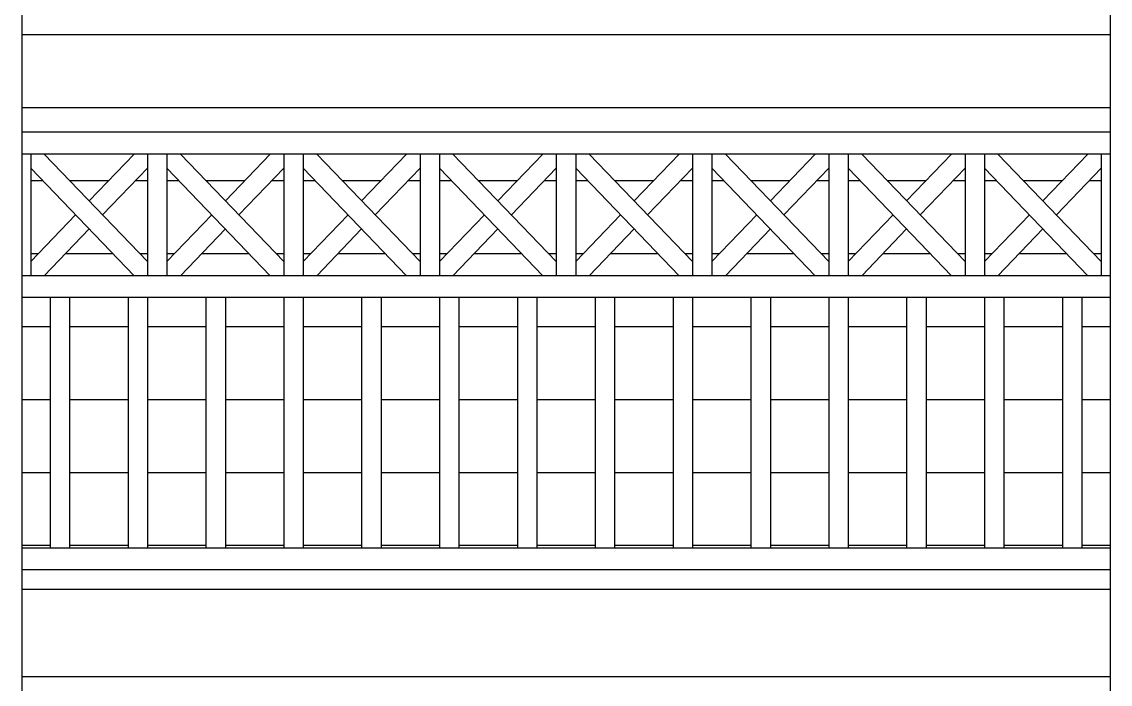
# Model space of a CAD drawing. Header units: inches. Extents: x 86794 to 87086, y 41803 to 41823.
# Drawn here: x 87069.09 to 87071.327, y 41816.829 to 41818.191 of the extents above; entities that cross this region are included whole.
import ezdxf

# ---------------------------------------------------------------- set-up
doc = ezdxf.new("R2010")
doc.units = ezdxf.units.IN
doc.header["$MEASUREMENT"] = 0

msp = doc.modelspace()

# ---------------------------------------------------------------- linework, layer by layer
at = {"ltscale": 0.006}
for p, q in [((87069.0904, 41819.0158), (87069.0904, 41814.2936)), ((87071.327, 41819.0158), (87071.327, 41814.2936)), ((87071.327, 41818.1636), (87069.0904, 41818.1636)), ((87071.327, 41818.0136), (87069.0904, 41818.0136)), ((87071.327, 41817.9636), (87069.0904, 41817.9636)), ((87071.327, 41817.9186), (87069.0904, 41817.9186)), ((87069.1087, 41817.9186), (87069.1087, 41817.6686)), ((87069.1364, 41817.9186), (87069.3487, 41817.6975)), ((87069.321, 41817.9186), (87069.2287, 41817.8225)), ((87069.3487, 41817.9186), (87069.3487, 41817.6686)), ((87069.3887, 41817.9186), (87069.3887, 41817.6686)), ((87069.4164, 41817.9186), (87069.6287, 41817.6975)), ((87069.601, 41817.9186), (87069.5087, 41817.8225)), ((87069.6287, 41817.9186), (87069.6287, 41817.6686)), ((87069.6687, 41817.9186), (87069.6687, 41817.6686)), ((87069.6964, 41817.9186), (87069.9087, 41817.6975)), ((87069.881, 41817.9186), (87069.7887, 41817.8225)), ((87069.9087, 41817.9186), (87069.9087, 41817.6686)), ((87069.9487, 41817.9186), (87069.9487, 41817.6686)), ((87069.9764, 41817.9186), (87070.1887, 41817.6975)), ((87070.161, 41817.9186), (87070.0687, 41817.8225)), ((87070.1887, 41817.9186), (87070.1887, 41817.6686)), ((87070.2287, 41817.9186), (87070.2287, 41817.6686)), ((87070.2564, 41817.9186), (87070.4687, 41817.6975)), ((87070.441, 41817.9186), (87070.3487, 41817.8225)), ((87070.4687, 41817.9186), (87070.4687, 41817.6686)), ((87070.5087, 41817.9186), (87070.5087, 41817.6686)), ((87070.5364, 41817.9186), (87070.7487, 41817.6975)), ((87070.721, 41817.9186), (87070.6287, 41817.8225)), ((87070.7487, 41817.9186), (87070.7487, 41817.6686)), ((87070.7887, 41817.9186), (87070.7887, 41817.6686)), ((87070.8164, 41817.9186), (87071.0287, 41817.6975)), ((87071.001, 41817.9186), (87070.9087, 41817.8225)), ((87071.0287, 41817.9186), (87071.0287, 41817.6686)), ((87071.0687, 41817.9186), (87071.0687, 41817.6686)), ((87071.0964, 41817.9186), (87071.3087, 41817.6975)), ((87071.281, 41817.9186), (87071.1887, 41817.8225)), ((87071.3087, 41817.9186), (87071.3087, 41817.6686)), ((87069.1087, 41817.8898), (87069.321, 41817.6686)), ((87069.3487, 41817.8898), (87069.2564, 41817.7936)), ((87069.3887, 41817.8898), (87069.601, 41817.6686)), ((87069.6287, 41817.8898), (87069.5364, 41817.7936)), ((87069.6687, 41817.8898), (87069.881, 41817.6686)), ((87069.9087, 41817.8898), (87069.8164, 41817.7936)), ((87069.9487, 41817.8898), (87070.161, 41817.6686)), ((87070.1887, 41817.8898), (87070.0964, 41817.7936)), ((87070.2287, 41817.8898), (87070.441, 41817.6686)), ((87070.4687, 41817.8898), (87070.3764, 41817.7936)), ((87070.5087, 41817.8898), (87070.721, 41817.6686)), ((87070.7487, 41817.8898), (87070.6564, 41817.7936)), ((87070.7887, 41817.8898), (87071.001, 41817.6686)), ((87071.0287, 41817.8898), (87070.9364, 41817.7936)), ((87071.0687, 41817.8898), (87071.281, 41817.6686)), ((87071.3087, 41817.8898), (87071.2164, 41817.7936)), ((87069.1338, 41817.8636), (87069.1087, 41817.8636)), ((87069.2682, 41817.8636), (87069.1892, 41817.8636)), ((87069.3487, 41817.8636), (87069.3236, 41817.8636)), ((87069.4138, 41817.8636), (87069.3887, 41817.8636)), ((87069.5482, 41817.8636), (87069.4692, 41817.8636)), ((87069.6287, 41817.8636), (87069.6036, 41817.8636)), ((87069.6938, 41817.8636), (87069.6687, 41817.8636)), ((87069.8282, 41817.8636), (87069.7492, 41817.8636)), ((87069.9087, 41817.8636), (87069.8836, 41817.8636)), ((87069.9738, 41817.8636), (87069.9487, 41817.8636)), ((87070.1082, 41817.8636), (87070.0292, 41817.8636)), ((87070.1887, 41817.8636), (87070.1636, 41817.8636)), ((87070.2538, 41817.8636), (87070.2287, 41817.8636)), ((87070.3882, 41817.8636), (87070.3092, 41817.8636)), ((87070.4687, 41817.8636), (87070.4436, 41817.8636)), ((87070.5338, 41817.8636), (87070.5087, 41817.8636)), ((87070.6682, 41817.8636), (87070.5892, 41817.8636)), ((87070.7487, 41817.8636), (87070.7236, 41817.8636)), ((87070.8138, 41817.8636), (87070.7887, 41817.8636)), ((87070.9482, 41817.8636), (87070.8692, 41817.8636)), ((87071.0287, 41817.8636), (87071.0036, 41817.8636)), ((87071.0938, 41817.8636), (87071.0687, 41817.8636)), ((87071.2282, 41817.8636), (87071.1492, 41817.8636)), ((87071.3087, 41817.8636), (87071.2836, 41817.8636)), ((87069.201, 41817.7936), (87069.1087, 41817.6975)), ((87069.481, 41817.7936), (87069.3887, 41817.6975)), ((87069.761, 41817.7936), (87069.6687, 41817.6975)), ((87070.041, 41817.7936), (87069.9487, 41817.6975)), ((87070.321, 41817.7936), (87070.2287, 41817.6975)), ((87070.601, 41817.7936), (87070.5087, 41817.6975)), ((87070.881, 41817.7936), (87070.7887, 41817.6975)), ((87071.161, 41817.7936), (87071.0687, 41817.6975)), ((87069.2287, 41817.7648), (87069.1364, 41817.6686)), ((87069.5087, 41817.7648), (87069.4164, 41817.6686)), ((87069.7887, 41817.7648), (87069.6964, 41817.6686)), ((87070.0687, 41817.7648), (87069.9764, 41817.6686)), ((87070.3487, 41817.7648), (87070.2564, 41817.6686)), ((87070.6287, 41817.7648), (87070.5364, 41817.6686)), ((87070.9087, 41817.7648), (87070.8164, 41817.6686)), ((87071.1887, 41817.7648), (87071.0964, 41817.6686)), ((87069.1242, 41817.7136), (87069.1087, 41817.7136)), ((87069.2778, 41817.7136), (87069.1796, 41817.7136)), ((87069.3487, 41817.7136), (87069.3332, 41817.7136)), ((87069.4042, 41817.7136), (87069.3887, 41817.7136)), ((87069.5578, 41817.7136), (87069.4596, 41817.7136)), ((87069.6287, 41817.7136), (87069.6132, 41817.7136)), ((87069.6842, 41817.7136), (87069.6687, 41817.7136)), ((87069.8378, 41817.7136), (87069.7396, 41817.7136)), ((87069.9087, 41817.7136), (87069.8932, 41817.7136)), ((87069.9642, 41817.7136), (87069.9487, 41817.7136)), ((87070.1178, 41817.7136), (87070.0196, 41817.7136)), ((87070.1887, 41817.7136), (87070.1732, 41817.7136)), ((87070.2442, 41817.7136), (87070.2287, 41817.7136)), ((87070.3978, 41817.7136), (87070.2996, 41817.7136)), ((87070.4687, 41817.7136), (87070.4532, 41817.7136)), ((87070.5242, 41817.7136), (87070.5087, 41817.7136)), ((87070.6778, 41817.7136), (87070.5796, 41817.7136)), ((87070.7487, 41817.7136), (87070.7332, 41817.7136)), ((87070.8042, 41817.7136), (87070.7887, 41817.7136)), ((87070.9578, 41817.7136), (87070.8596, 41817.7136)), ((87071.0287, 41817.7136), (87071.0132, 41817.7136)), ((87071.0842, 41817.7136), (87071.0687, 41817.7136)), ((87071.2378, 41817.7136), (87071.1396, 41817.7136)), ((87071.3087, 41817.7136), (87071.2932, 41817.7136)), ((87071.327, 41817.6686), (87069.0904, 41817.6686)), ((87071.327, 41817.6236), (87069.0904, 41817.6236)), ((87069.1487, 41817.6236), (87069.1487, 41817.1086)), ((87069.1887, 41817.6236), (87069.1887, 41817.1086)), ((87069.3087, 41817.6236), (87069.3087, 41817.1086)), ((87069.3487, 41817.6236), (87069.3487, 41817.1086)), ((87069.4687, 41817.6236), (87069.4687, 41817.1086)), ((87069.5087, 41817.6236), (87069.5087, 41817.1086)), ((87069.6287, 41817.6236), (87069.6287, 41817.1086)), ((87069.6687, 41817.6236), (87069.6687, 41817.1086)), ((87069.7887, 41817.6236), (87069.7887, 41817.1086)), ((87069.8287, 41817.6236), (87069.8287, 41817.1086)), ((87069.9487, 41817.6236), (87069.9487, 41817.1086)), ((87069.9887, 41817.6236), (87069.9887, 41817.1086)), ((87070.1087, 41817.6236), (87070.1087, 41817.1086)), ((87070.1487, 41817.6236), (87070.1487, 41817.1086)), ((87070.2687, 41817.6236), (87070.2687, 41817.1086)), ((87070.3087, 41817.6236), (87070.3087, 41817.1086)), ((87070.4287, 41817.6236), (87070.4287, 41817.1086)), ((87070.4687, 41817.6236), (87070.4687, 41817.1086)), ((87070.5887, 41817.6236), (87070.5887, 41817.1086)), ((87070.6287, 41817.6236), (87070.6287, 41817.1086)), ((87070.7487, 41817.6236), (87070.7487, 41817.1086)), ((87070.7887, 41817.6236), (87070.7887, 41817.1086)), ((87070.9087, 41817.6236), (87070.9087, 41817.1086)), ((87070.9487, 41817.6236), (87070.9487, 41817.1086)), ((87071.0687, 41817.6236), (87071.0687, 41817.1086)), ((87071.1087, 41817.6236), (87071.1087, 41817.1086)), ((87071.2287, 41817.6236), (87071.2287, 41817.1086)), ((87071.2687, 41817.6236), (87071.2687, 41817.1086)), ((87069.1487, 41817.5636), (87069.0904, 41817.5636)), ((87069.3087, 41817.5636), (87069.1887, 41817.5636)), ((87069.4687, 41817.5636), (87069.3487, 41817.5636)), ((87069.6287, 41817.5636), (87069.5087, 41817.5636)), ((87069.7887, 41817.5636), (87069.6687, 41817.5636)), ((87069.9487, 41817.5636), (87069.8287, 41817.5636)), ((87070.1087, 41817.5636), (87069.9887, 41817.5636)), ((87070.2687, 41817.5636), (87070.1487, 41817.5636)), ((87070.4287, 41817.5636), (87070.3087, 41817.5636)), ((87070.5887, 41817.5636), (87070.4687, 41817.5636)), ((87070.7487, 41817.5636), (87070.6287, 41817.5636)), ((87070.9087, 41817.5636), (87070.7887, 41817.5636)), ((87071.0687, 41817.5636), (87070.9487, 41817.5636)), ((87071.2287, 41817.5636), (87071.1087, 41817.5636)), ((87071.327, 41817.5636), (87071.2687, 41817.5636)), ((87069.1487, 41817.4136), (87069.0904, 41817.4136)), ((87069.3087, 41817.4136), (87069.1887, 41817.4136)), ((87069.4687, 41817.4136), (87069.3487, 41817.4136)), ((87069.6287, 41817.4136), (87069.5087, 41817.4136)), ((87069.7887, 41817.4136), (87069.6687, 41817.4136)), ((87069.9487, 41817.4136), (87069.8287, 41817.4136)), ((87070.1087, 41817.4136), (87069.9887, 41817.4136)), ((87070.2687, 41817.4136), (87070.1487, 41817.4136)), ((87070.4287, 41817.4136), (87070.3087, 41817.4136)), ((87070.5887, 41817.4136), (87070.4687, 41817.4136)), ((87070.7487, 41817.4136), (87070.6287, 41817.4136)), ((87070.9087, 41817.4136), (87070.7887, 41817.4136)), ((87071.0687, 41817.4136), (87070.9487, 41817.4136)), ((87071.2287, 41817.4136), (87071.1087, 41817.4136)), ((87071.327, 41817.4136), (87071.2687, 41817.4136)), ((87069.1487, 41817.2636), (87069.0904, 41817.2636)), ((87069.3087, 41817.2636), (87069.1887, 41817.2636)), ((87069.4687, 41817.2636), (87069.3487, 41817.2636)), ((87069.6287, 41817.2636), (87069.5087, 41817.2636)), ((87069.7887, 41817.2636), (87069.6687, 41817.2636)), ((87069.9487, 41817.2636), (87069.8287, 41817.2636)), ((87070.1087, 41817.2636), (87069.9887, 41817.2636)), ((87070.2687, 41817.2636), (87070.1487, 41817.2636)), ((87070.4287, 41817.2636), (87070.3087, 41817.2636)), ((87070.5887, 41817.2636), (87070.4687, 41817.2636)), ((87070.7487, 41817.2636), (87070.6287, 41817.2636)), ((87070.9087, 41817.2636), (87070.7887, 41817.2636)), ((87071.0687, 41817.2636), (87070.9487, 41817.2636)), ((87071.2287, 41817.2636), (87071.1087, 41817.2636)), ((87071.327, 41817.2636), (87071.2687, 41817.2636)), ((87069.1487, 41817.1136), (87069.0904, 41817.1136)), ((87071.327, 41817.1086), (87069.0904, 41817.1086)), ((87069.3087, 41817.1136), (87069.1887, 41817.1136)), ((87069.4687, 41817.1136), (87069.3487, 41817.1136)), ((87069.6287, 41817.1136), (87069.5087, 41817.1136)), ((87069.7887, 41817.1136), (87069.6687, 41817.1136)), ((87069.9487, 41817.1136), (87069.8287, 41817.1136)), ((87070.1087, 41817.1136), (87069.9887, 41817.1136)), ((87070.2687, 41817.1136), (87070.1487, 41817.1136)), ((87070.4287, 41817.1136), (87070.3087, 41817.1136)), ((87070.5887, 41817.1136), (87070.4687, 41817.1136)), ((87070.7487, 41817.1136), (87070.6287, 41817.1136)), ((87070.9087, 41817.1136), (87070.7887, 41817.1136)), ((87071.0687, 41817.1136), (87070.9487, 41817.1136)), ((87071.2287, 41817.1136), (87071.1087, 41817.1136)), ((87071.327, 41817.1136), (87071.2687, 41817.1136)), ((87071.327, 41817.0636), (87069.0904, 41817.0636)), ((87071.327, 41817.0636), (87069.0904, 41817.0636)), ((87071.327, 41817.0236), (87069.0904, 41817.0236)), ((87071.327, 41816.8436), (87069.0904, 41816.8436))]:
    msp.add_line(p, q, dxfattribs=at)

doc.saveas('drawing.dxf')
